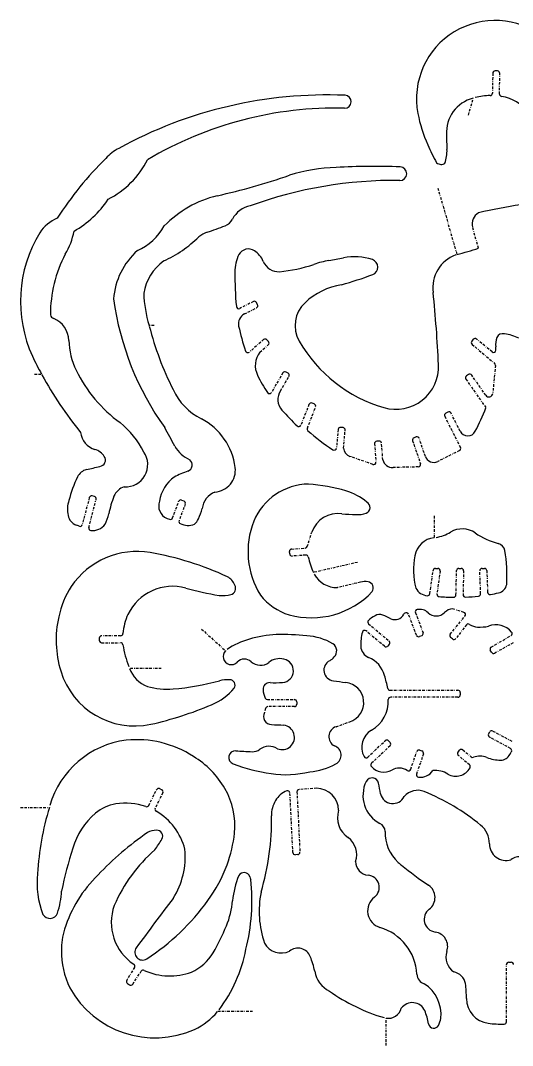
# Model space of a CAD drawing. Extents: x 0 to 243, y 0 to 201.
# Drawn here: x 0 to 96.3, y 0.7 to 201.4 of the extents above; entities that cross this region are included whole.
import ezdxf

# ---------------------------------------------------------------- set-up
doc = ezdxf.new("R2010")
doc.units = 0
doc.linetypes.add('BORDER', pattern=[1.75, 0.5, -0.25, 0.5, -0.25, 0, -0.25])
doc.layers.add('GREEN', color=3, linetype='CONTINUOUS')

msp = doc.modelspace()

# ---------------------------------------------------------------- linework, layer by layer
at = {"layer": 'GREEN', "linetype": 'BORDER'}
for p, q in [((92.451, 191.046243), (92.396, 187.145243)), ((93.371, 191.502243), (92.925, 191.506243)), ((93.771, 186.975243), (93.831, 191.028243)), ((87.727, 182.877243), (88.614, 186.156243)), ((81.71, 168.571243), (85.427, 155.557243)), ((89.677, 156.772243), (88.495, 160.893243)), ((45.595, 146.348243), (42.923, 145.000243)), ((43.843, 143.919243), (46.216, 145.115243)), ((46.419, 145.732243), (46.212, 146.141243)), ((26.16, 141.651243), (25.171, 141.651243)), ((47.592, 138.891243), (44.809, 136.463243)), ((48.539, 138.500243), (48.24, 138.845243)), ((88.647, 138.956243), (88.352, 138.606243)), ((92.304, 136.476243), (89.295, 139.011243)), ((46.874, 136.435243), (48.498, 137.852243)), ((88.407, 137.958243), (92.823, 134.236243)), ((52.394, 132.313243), (51.998, 132.548243)), ((92.984, 133.836243), (92.446, 128.344243)), ((2.755, 132.120243), (4.117, 132.120243)), ((51.373, 132.382243), (49.114, 128.532243)), ((50.904, 128.863243), (52.56, 131.683243)), ((87.198, 131.136243), (91.117, 125.538243)), ((87.69, 132.042243), (87.313, 131.780243)), ((91.085, 127.989243), (88.329, 131.927243)), ((56.474, 126.195243), (54.906, 122.143243)), ((56.161, 121.563243), (57.758, 125.699243)), ((57.495, 126.292243), (57.068, 126.458243)), ((83.665, 124.691243), (83.255, 124.489243)), ((86.057, 120.961243), (84.281, 124.489243)), ((83.048, 123.868243), (86.121, 117.768243)), ((62.187, 121.283243), (61.861, 117.649243)), ((63.14, 121.655243), (62.684, 121.697243)), ((63.245, 117.653243), (63.558, 121.158243)), ((69.304, 118.495243), (69.584, 114.921243)), ((70.182, 119.029243), (69.727, 118.992243)), ((70.937, 115.330243), (70.679, 118.605243)), ((76.751, 119.098243), (78.306, 114.571243)), ((77.473, 119.829243), (77.041, 119.682243)), ((79.263, 116.025243), (78.057, 119.544243)), ((85.914, 117.152243), (81.678, 115.013243)), ((68.972, 114.452243), (64.492, 116.025243)), ((77.878, 113.959243), (72.928, 113.844243)), ((13.469, 107.943243), (12.103, 102.653243)), ((13.381, 102.096243), (14.803, 107.598243)), ((14.476, 108.154243), (14.03, 108.269243)), ((29.771, 103.968243), (30.949, 107.179243)), ((32.246, 106.705243), (31.045, 103.430243)), ((31.542, 107.455243), (31.97, 107.299243)), ((11.486, 102.340243), (10.902, 102.574243)), ((28.681, 103.881243), (29.182, 103.697243)), ((80.978, 104.355243), (80.978, 100.104243)), ((56.134, 98.375243), (57.031, 101.153243)), ((52.698, 96.926243), (52.665, 97.381243)), ((53.093, 97.873243), (55.729, 98.057243)), ((55.858, 96.686243), (53.19, 96.498243)), ((65.946, 95.256243), (57.339, 93.296243)), ((80.141, 89.142243), (80.781, 93.701243)), ((81.236, 94.097243), (81.701, 94.097243)), ((82.156, 93.572243), (81.526, 89.083243)), ((85.247, 88.880243), (85.367, 93.646243)), ((85.827, 94.097243), (86.287, 94.097243)), ((86.747, 93.623243), (86.627, 88.940243)), ((90.077, 89.142243), (89.912, 93.618243)), ((90.372, 94.097243), (90.827, 94.097243)), ((91.287, 93.650243), (91.448, 89.423243)), ((66.553, 91.387243), (62.049, 90.334243)), ((77.519, 80.991243), (75.932, 85.127243)), ((77.321, 85.407243), (78.807, 81.483243)), ((84.139, 81.203243), (87.014, 84.745243)), ((86.788, 85.476243), (84.58, 86.143243)), ((68.158, 83.227243), (72.128, 79.892243)), ((87.285, 83.029243), (85.21, 80.347243)), ((15.428, 80.444243), (15.428, 79.984243)), ((19.601, 80.904243), (15.888, 80.904243)), ((35.438, 82.201243), (40.13, 77.974243)), ((71.24, 78.834243), (67.666, 81.838243)), ((78.54, 80.890243), (78.113, 80.724243)), ((84.557, 80.274243), (84.208, 80.554243)), ((92.143, 78.691243), (96.025, 80.936243)), ((15.888, 79.524243), (19.591, 79.524243)), ((72.183, 79.243243), (71.889, 78.889243)), ((96.43, 79.505243), (92.828, 77.486243)), ((92.198, 77.661243), (91.972, 78.066243)), ((27.559, 74.505243), (21.353, 74.505243)), ((48.337, 68.392243), (53.608, 68.392243)), ((72.349, 70.227243), (85.615, 70.241243)), ((85.615, 68.861243), (72.468, 68.861243)), ((86.075, 69.781243), (86.075, 69.321243)), ((47.973, 66.662243), (47.78, 65.880243)), ((53.608, 67.016243), (48.42, 67.012243)), ((54.068, 67.932243), (54.068, 67.476243)), ((61.778, 63.083243), (64.446, 64.063243)), ((92.474, 62.237243), (96.388, 60.130243)), ((67.983, 57.113243), (71.397, 60.337243)), ((72.05, 60.319243), (72.363, 59.988243)), ((91.632, 61.648243), (91.848, 62.053243)), ((95.915, 58.824243), (91.821, 61.023243)), ((72.344, 59.334243), (68.715, 55.907243)), ((78.149, 58.483243), (78.582, 58.332243)), ((85.652, 58.125243), (85.951, 58.479243)), ((86.595, 58.534243), (88.242, 57.182243)), ((76.392, 54.753243), (77.565, 58.194243)), ((78.872, 57.752243), (77.524, 53.791243)), ((87.901, 55.604243), (85.703, 57.476243)), ((95.813, 57.669243), (96.103, 58.194243)), ((25.107, 47.669243), (26.616, 50.742243)), ((27.227, 50.953243), (27.641, 50.751243)), ((54.119, 50.309243), (54.699, 38.510243)), ((57.96, 51.036243), (54.547, 50.792243)), ((27.853, 50.134243), (26.367, 47.117243)), ((53.323, 38.446243), (52.748, 50.111243)), ((0, 47.264243), (5.649, 47.264243)), ((54.262, 38.027243), (53.806, 38.009243)), ((95.137, 5.294243), (95.137, 16.490243)), ((95.597, 16.950243), (96.057, 16.950243)), ((22.31, 15.933243), (20.792, 13.422243)), ((21.965, 12.672243), (23.635, 15.207243)), ((20.93, 12.801243), (21.33, 12.539243)), ((45.439, 7.285243), (38.594, 7.285243)), ((71.567, 0.652243), (71.567, 5.997243))]:
    msp.add_line(p, q, dxfattribs=at)
at = {"layer": 'GREEN', "linetype": 'CONTINUOUS'}
for centre, radius, start, end in [((92.891086, 186.010049), 15.377416, -17.210065, 190.517033), ((92.920041, 191.037139), 0.46913, 89.394372, 178.88811), ((93.361897, 191.033202), 0.46913, -0.605628, 88.88811), ((59.993345, 102.296823), 84.513661, 87.598242, 118.810505), ((63.483805, 185.476062), 1.26122, -91.445036, 87.673649), ((92.019577, 175.68728), 11.008251, 90.414184, 105.768885), ((91.944602, 187.14662), 0.4514, -90.584107, -0.174766), ((94.230815, 186.96991), 0.459846, 179.335578, 261.393495), ((90.244238, 179.499367), 6.853588, 103.760642, 183.958455), ((92.978171, 178.671546), 7.93253, -8.527754, 81.41727), ((61.7336, 112.022516), 72.213175, 88.636449, 120.681247), ((109.735456, 189.909201), 32.659338, -168.151153, -156.836115), ((135.546527, 178.984458), 52.139543, 179.954083, 183.134744), ((112.250265, 190.953169), 35.382082, -156.883764, -150.464727), ((23.056703, 168.691511), 8.545049, 116.342177, 138.135398), ((77.101213, 175.771148), 6.394048, -21.312118, 3.246392), ((65.92729, 124.76772), 69.905701, 134.772678, 147.159007), ((8.910656, 182.342765), 17.964031, -62.688696, -27.215064), ((69.358481, 30.736874), 142.073784, 88.001527, 93.051254), ((74.266756, 171.390499), 1.334545, -91.19172, 88.014209), ((82.50364, 175.067174), 1.870192, -123.699059, -96.004681), ((82.43794, 174.093054), 0.895291, -98.345249, -46.165408), ((8.496365, 300.158502), 136.432667, -77.302828, -71.110778), ((62.480148, 140.633865), 31.982696, 91.225718, 107.871866), ((73.096224, 88.147621), 81.916594, 89.20067, 110.081227), ((43.72449, 145.880519), 21.820361, 103.896288, 135.552877), ((0.919104, 177.057371), 19.429851, -60.543426, -33.330688), ((45.869051, 160.273876), 4.893662, 100.586366, 153.200982), ((112.174606, 68.405974), 97.928245, 93.503065, 103.273091), ((10.05612, 155.738123), 7.507129, 112.411358, 146.959551), ((90.842274, 161.565165), 2.441552, 118.1339, 195.974113), ((18.201655, 166.689627), 11.379102, -65.668613, -29.07306), ((11.888954, 234.701414), 78.730007, -71.769419, -69.02515), ((39.111886, 163.687171), 2.676666, -69.002691, -26.801904), ((25.988025, 146.362803), 25.987509, 148.783995, 204.380645), ((-2.417266, 162.475699), 13.101289, -31.495137, -10.272963), ((17.99434, 176.293507), 24.184926, -65.465278, -45.57561), ((38.060764, 155.332262), 4.842947, 108.56331, 130.383736), ((44.61471, 154.534157), 2.116421, 56.462356, 151.092065), ((35.872201, 336.937701), 188.028053, -74.719187, -73.372216), ((31.169784, 143.888832), 25.305169, 152.352401, 180.316059), ((32.188052, 145.842808), 14.008975, 131.584285, 175.839191), ((49.337894, 152.254296), 7.358794, 153.330489, 180.895841), ((43.223203, 152.395182), 4.668144, 22.628123, 56.731134), ((39.255935, 274.076181), 121.5424, -79.989254, -78.632065), ((65.382028, 144.06407), 11.068773, 71.473802, 101.300761), ((87.520967, 149.077876), 6.807097, 109.88183, 188.053284), ((33.832504, 146.332536), 9.846055, 126.058557, 170.307373), ((50.545454, 155.451869), 3.26651, -157.298846, -86.866682), ((47.823511, 182.072435), 30.022629, -84.456001, -71.326503), ((63.82079, 134.806967), 19.876651, 99.956816, 108.736758), ((68.399326, 153.085289), 1.556346, -69.317908, 71.273206), ((106.378882, 151.37315), 64.403439, 179.318438, 185.349967), ((39.739398, 230.89123), 84.472856, -74.132098, -69.770165), ((65.163699, 135.912173), 13.921054, 99.625475, 132.795291), ((74.426348, 154.593917), 56.740007, -172.16517, -144.512918), ((48.885285, 148.812332), 24.77193, -178.098216, -163.197068), ((-175.964871, 121.788578), 258.093025, 2.712405, 5.856622), ((42.716085, 145.413678), 0.462323, -174.360168, -63.412995), ((45.796981, 145.927245), 0.466943, 27.277201, 115.630178), ((46.007111, 145.525864), 0.4607, -63.036904, 26.61332), ((59.845335, 141.654245), 6.094407, 132.781332, 209.954403), ((6.829471, 143.980803), 0.991879, -166.499371, -109.400427), ((4.677086, 138.614111), 4.791445, 1.448646, 67.63833), ((44.790565, 142.002818), 2.137888, 116.309816, 192.331272), ((84.945271, 156.854757), 61.669708, -165.600114, -153.265528), ((82.630679, 150.064351), 40.827167, -167.957439, -160.827617), ((22.705876, 138.927056), 13.240266, -179.169921, -152.845165), ((47.892415, 138.535998), 0.465239, 41.659308, 130.219728), ((79.043355, 152.692743), 28.239662, -150.089761, -106.235373), ((88.708574, 138.310173), 0.463467, 140.296549, 229.406331), ((88.998931, 138.654669), 0.463467, 50.296549, 139.406331), ((98.010985, 137.824876), 4.99823, 162.927761, 184.172095), ((94.406251, 138.778094), 1.280963, 73.968925, 156.335705), ((93.858675, 132.101673), 7.958772, 62.236942, 83.497346), ((44.504154, 136.811813), 0.463068, -160.369388, -48.828288), ((48.195096, 138.196705), 0.4587, -48.673091, 41.432351), ((92.597208, 136.831755), 0.460825, -129.514071, -0.685322), ((88.361506, 136.907875), 4.697203, -0.995792, 6.765604), ((69.178296, 167.63691), 74.12426, -154.422599, -151.370073), ((50.101551, 133.824339), 4.151374, 141.029125, 207.192416), ((35.270745, 144.56181), 27.001497, -154.375045, -125.703288), ((51.764973, 132.166023), 0.447654, 58.630674, 151.118014), ((73.485496, 133.60869), 8.362769, -106.231096, 2.697344), ((92.526711, 133.884585), 0.459837, -6.034618, 49.884189), ((70.288176, 168.246082), 75.392485, -151.241417, -140.932678), ((71.011933, 143.57435), 27.22057, -154.666975, -146.408909), ((52.170103, 131.917378), 0.454796, -30.984992, 60.507928), ((87.579461, 131.400393), 0.463991, 125.049265, 214.701391), ((87.952, 131.665243), 0.4591, 34.797763, 124.797763), ((40.841684, 134.178861), 12.086867, -155.216934, -116.746835), ((48.719923, 128.763962), 0.457154, -146.89009, -30.455754), ((53.440572, 127.148272), 3.061914, 145.937454, 222.663402), ((56.901985, 126.030907), 0.458451, 68.769384, 158.994399), ((91.701015, 128.413966), 0.748241, -145.414932, -5.346747), ((136.052958, 203.430791), 115.506695, -137.282742, -135.159035), ((57.332378, 125.865298), 0.456868, -21.313059, 69.148358), ((83.471553, 124.072059), 0.47004, 117.433028, 205.697074), ((83.872, 124.282243), 0.458399, 26.844541, 116.844541), ((48.512043, 142.024022), 45.683294, -27.488098, -21.153702), ((8.477664, 109.041656), 17.508976, 26.58091, 50.930149), ((29.588233, 112.27381), 12.540487, 7.19398, 62.380362), ((15.764037, 121.234779), 4.04252, -172.844651, -107.20937), ((-401.136706, -116.051818), 490.771821, 28.487512, 28.970126), ((54.475243, 122.312488), 0.462812, -134.474599, -21.449929), ((56.576027, 121.394439), 0.448042, 157.866935, 228.815983), ((84.79507, 153.002788), 42.820206, -131.751578, -123.520886), ((62.641071, 121.243458), 0.455811, 84.595831, 174.992628), ((63.104819, 121.201375), 0.455229, -5.43683, 85.567607), ((87.553358, 121.708987), 1.672785, -153.448267, -27.43585), ((69.764, 118.532243), 0.461486, 94.598673, 184.598673), ((70.217356, 118.567402), 0.463193, 4.686095, 94.377675), ((77.188, 119.245243), 0.461062, 108.592138, 198.592138), ((77.626485, 119.402908), 0.453121, 18.174569, 109.799412), ((13.518363, 114.004716), 3.528273, 35.015712, 72.692904), ((20.554435, 114.401311), 4.353493, -93.11322, 34.645238), ((35.71362, 121.102152), 6.300274, -150.818126, -114.259765), ((61.401291, 117.690042), 0.461516, -123.286299, -5.071717), ((65.106909, 117.787827), 1.866766, -175.865674, -109.232225), ((85.716053, 117.561541), 0.454651, -64.190393, 27.041684), ((15.375709, 115.315329), 1.255108, -82.75473, 34.667034), ((32.339391, 114.351785), 1.27677, -70.908188, 52.025531), ((69.128009, 114.882466), 0.457637, -109.931835, 4.860605), ((72.882099, 115.859552), 2.015831, -164.777036, -88.695238), ((77.863501, 114.425043), 0.466026, -88.217086, 18.283328), ((80.923862, 116.601128), 1.75787, -160.876572, -64.595438), ((13.691875, 110.731663), 2.833699, 106.459108, 153.314815), ((3.043168, 161.328565), 48.881182, -78.37977, -75.194736), ((38.631821, 96.171898), 17.961291, 109.091781, 118.334731), ((37.78812, 113.312961), 4.275021, -86.219376, 7.138943), ((34.442817, 100.809257), 25.834421, 154.320539, 165.186941), ((34.135049, 106.269514), 6.989208, 125.192414, 171.759696), ((56.561597, 98.785522), 11.822147, 90.889834, 157.302715), ((53.920379, 76.776277), 33.919117, 73.208967, 85.844973), ((21.206226, 107.04084), 3.141583, 106.423337, 158.166214), ((39.504175, 105.354365), 3.961591, 111.224295, 173.013386), ((60.304063, 97.884969), 11.866276, 50.743259, 73.274601), ((14.95332, 105.653245), 5.762015, 162.204419, 192.132309), ((13.915328, 107.820876), 0.462798, 75.653843, 164.668342), ((14.363997, 107.714211), 0.454062, -14.797424, 75.719506), ((38.503628, 100.388721), 21.673748, 158.84887, 168.32872), ((29.703392, 106.333159), 2.656535, 159.321535, 247.364987), ((31.38333, 107.021107), 0.462223, 69.923438, 159.993926), ((31.811432, 106.864444), 0.462811, -20.119964, 69.963505), ((67.230209, 106.019372), 1.20428, -68.068729, 61.057373), ((11.857851, 104.987643), 2.595795, -167.871264, -111.606539), ((9.946112, 106.277855), 7.48468, -28.206263, -11.59694), ((26.235942, 108.11695), 9.610598, -26.763296, -13.727925), ((62.085547, 99.520599), 5.311683, 80.819509, 162.09929), ((68.716103, 210.117895), 105.512257, -93.141943, -91.647277), ((66.203008, 108.552617), 3.93786, -97.588264, -67.971059), ((11.656611, 102.768555), 0.461042, -111.719083, -14.484161), ((14.157254, 104.411488), 2.912057, -97.780977, -35.023013), ((29.337781, 104.134239), 0.463933, -109.620207, -20.965299), ((31.475304, 103.274206), 0.457722, 160.068338, 244.74248), ((32.815281, 106.088393), 3.574638, -115.435368, -69.724784), ((32.104617, 104.94959), 2.950157, -48.641175, -23.161053), ((60.791648, 97.40658), 16.260676, 158.57154, 211.794529), ((13.821108, 101.978189), 0.455666, 164.984522, 262.673523), ((79.993875, 108.281555), 8.234088, -80.548615, -59.330179), ((86.474613, 97.34404), 4.479262, 55.448684, 120.607178), ((97.071959, 112.735752), 14.20786, -124.546686, -104.448333), ((55.698758, 98.51266), 0.45642, -86.200826, -17.522218), ((81.507475, 95.743949), 4.392323, 96.923584, 169.196622), ((93.09094, 97.283166), 1.749298, 9.744472, 75.56527), ((22.810201, 81.842154), 15.546853, 80.354883, 145.935967), ((15.472888, 38.977065), 59.035372, 64.908208, 80.304648), ((53.125, 97.413243), 0.461112, 93.979382, 183.979382), ((53.158, 96.958243), 0.461112, -176.020618, -86.020618), ((55.890371, 96.22648), 0.460901, 12.119009, 94.027401), ((91.337959, 93.808475), 14.411477, 168.963838, 194.364062), ((66.949302, 92.725974), 28.285179, -3.589224, 9.879897), ((71.261836, 99.564613), 15.268852, -167.743622, -155.761667), ((39.146752, 89.785795), 2.984024, 19.649998, 62.859211), ((61.924455, 95.360104), 5.027404, -151.435253, -88.580454), ((81.236998, 93.636701), 0.460543, 90.124179, 171.943858), ((81.701252, 93.637794), 0.459449, -8.202622, 90.031388), ((85.826847, 93.637309), 0.459934, 89.980989, 178.886968), ((86.286852, 93.636892), 0.460351, -1.699042, 89.981524), ((90.373074, 93.635834), 0.46141, 90.1334, 182.184963), ((90.826868, 93.636918), 0.460325, 1.65873, 89.983594), ((24.97948, 80.864308), 17.896203, 147.232693, 167.852327), ((29.789859, 80.850967), 9.730831, 74.819391, 154.173084), ((40.849652, 90.177331), 1.26517, -74.488423, 28.924676), ((67.463874, 87.764879), 3.735132, 81.220118, 104.114862), ((67.844932, 90.246359), 1.224567, -35.328147, 81.118265), ((93.157912, 91.2954), 2.049513, -78.057995, -9.553563), ((50.454736, 156.607715), 68.793837, -105.268828, -99.679473), ((39.632016, 94.534911), 5.789673, -97.383353, -74.410007), ((55.820657, 95.771149), 11.241341, -141.928523, -106.66988), ((56.933975, 100.831825), 16.413217, -105.325224, -43.478198), ((79.81948, 91.488774), 2.746283, -152.795051, -93.370915), ((79.686763, 89.204875), 0.458535, -93.5964, -7.85063), ((81.977703, 89.018339), 0.456342, 171.823269, 265.764586), ((85.419893, 132.064162), 43.639566, -94.568451, -90.836227), ((84.788648, 88.88762), 0.458412, -90.705896, -0.922071), ((87.087773, 88.931561), 0.460854, 178.920551, 272.764497), ((85.253207, 129.082149), 40.653332, -87.382173, -83.765608), ((89.614636, 89.128716), 0.462562, -83.375216, 1.675702), ((91.908912, 89.441698), 0.461282, -177.707132, -80.883366), ((86.381797, 122.823524), 34.297578, -80.602509, -77.881557), ((27.591236, 80.070751), 20.617708, 167.223739, 197.138007), ((31.576069, 80.350185), 11.561429, 155.795858, 175.152142), ((71.255553, 80.850551), 4.368356, 114.731209, 135.759245), ((70.303466, 83.353196), 1.706694, 69.541676, 120.86122), ((65.190542, 70.071284), 15.938659, 62.626354, 69.009421), ((73.323126, 85.951237), 1.90412, -114.980406, -26.580047), ((75.628629, 84.77857), 0.682637, 123.586236, 151.981484), ((75.501469, 84.958556), 0.462398, 21.395783, 122.797666), ((77.756172, 85.568868), 0.464217, 101.200652, 200.375243), ((78.120227, 83.655865), 2.411542, 46.572769, 100.856825), ((81.370895, 87.093457), 2.31962, -133.369883, -44.512867), ((84.732841, 83.665182), 2.482769, 93.529408, 133.462334), ((86.656106, 85.03503), 0.460505, -38.997117, 73.356729), ((68.45344, 83.577595), 0.458292, 135.600509, 229.860227), ((87.648005, 82.744267), 0.461502, 56.756453, 141.866397), ((89.702797, 85.91431), 3.316248, -122.910202, -94.025414), ((89.858661, 93.342688), 10.743478, -92.073213, -80.574864), ((93.13007, 79.131764), 3.916167, 39.56622, 112.712654), ((15.888, 80.444243), 0.46, 90, 180), ((19.598682, 81.362947), 0.45871, -89.710445, -4.464165), ((51.599585, 57.67274), 23.538775, 93.745305, 106.779992), ((50.100875, 14.683395), 66.477859, 84.872636, 90.033505), ((55.246945, 69.054435), 11.867469, 60.031661, 86.158624), ((76.210486, 79.156953), 9.602322, 165.24062, 181.818468), ((67.371431, 81.481318), 0.462781, 50.467245, 164.724459), ((77.946918, 81.148999), 0.456071, -159.763134, -68.644219), ((78.372359, 81.322333), 0.463471, -68.794867, 20.315274), ((84.498, 80.913243), 0.461499, 141.068742, 231.068742), ((84.848256, 80.626011), 0.456695, -129.623953, -37.618627), ((95.799792, 81.332857), 0.456094, -60.410915, 40.035141), ((15.888, 79.984243), 0.46, 180, 270), ((19.589599, 79.060441), 0.463804, 9.531551, 89.826967), ((41.023257, 82.549296), 21.251952, -170.761036, -158.82653), ((48.128478, 67.253148), 13.375819, 104.391362, 125.11734), ((60.201011, 77.939159), 1.702265, -43.879585, 55.098134), ((69.08371, 78.926476), 2.471825, -178.279043, -112.34412), ((71.537689, 79.178114), 0.454825, -130.88272, -39.429279), ((71.839129, 79.540932), 0.454825, -40.88272, 50.570721), ((92.375671, 78.291691), 0.46236, 120.213512, 209.183187), ((41.27069, 76.842204), 1.607073, 135.218099, 316.16853), ((43.840667, 74.380236), 1.951872, 47.193985, 136.27996), ((50.764044, 72.895413), 3.518742, 76.591718, 127.972937), ((51.109787, 74.054315), 2.312243, -85.18187, 78.266619), ((59.351568, 78.325166), 2.600709, -63.130115, -37.021468), ((66.107743, 71.665704), 5.375163, 15.556301, 67.738956), ((92.602042, 77.894295), 0.466437, -150.023558, -61.024664), ((26.755844, 76.384258), 5.720264, -160.82322, -109.323504), ((46.967598, 77.771103), 2.660693, -132.589441, -52.182447), ((61.462742, 74.158204), 2.070548, 116.867572, 263.935688), ((22.365009, 78.337301), 15.113183, -163.303461, -77.857398), ((40.697257, 65.337609), 6.960371, 87.886083, 104.63199), ((40.91189, 71.210467), 1.083594, -31.378998, 87.772856), ((34.085332, 62.713472), 38.625383, 11.774289, 15.610227), ((28.617824, 83.479841), 13.045639, -106.727618, -84.500852), ((26.202665, 118.425051), 48.07075, -85.627024, -74.636031), ((32.829279, 78.220506), 11.768964, -67.035849, -40.059252), ((48.786032, 70.408384), 1.306282, 87.324853, 182.507125), ((51.788172, 70.556911), 4.312079, -177.266193, -153.683546), ((49.797433, 90.196877), 18.508054, -92.943571, -85.330923), ((71.760386, 135.032759), 63.806126, -99.486651, -97.28179), ((63.254993, 67.821247), 3.94222, -72.415273, 83.913294), ((72.34842, 70.686893), 0.45965, -168.498701, -89.927749), ((48.3231, 68.834724), 0.442699, -154.658475, -88.200657), ((53.608, 67.932243), 0.46, 0, 90), ((65.301958, 68.166014), 6.70969, -59.424485, 1.889475), ((72.468148, 68.400892), 0.460351, 90.018476, 181.699042), ((85.615, 69.781243), 0.46, 0, 90), ((85.615, 69.321243), 0.46, -90, 0), ((10.059088, 132.047252), 70.213809, -77.259283, -67.064529), ((48.420273, 66.551453), 0.46079, 90.033884, 166.087845), ((53.608, 67.476243), 0.46, -90, 0), ((49.157279, 65.093246), 1.586273, 150.255732, 268.942383), ((55.450608, 179.659684), 116.324396, -93.115747, -91.929497), ((51.209477, 61.005885), 2.417241, -112.536925, 82.284545), ((62.407518, 61.141981), 2.040782, 107.966991, 242.049945), ((70.629653, 59.062735), 3.83817, 119.923627, 208.637258), ((92.250703, 61.840058), 0.455651, 60.655355, 152.103904), ((22.922323, 42.713513), 17.862883, 97.130527, 164.016509), ((22.78449, 40.381119), 20.164635, 56.758909, 95.919184), ((71.714453, 60.000053), 0.463113, 43.568949, 133.273125), ((92.039701, 61.430455), 0.462225, 151.889478, 241.761155), ((42.06235, 57.052791), 1.304532, 86.763528, 250.877516), ((64.372617, 436.275601), 378.573988, -93.367368, -92.881428), ((45.350606, 60.69201), 2.511782, -90.196314, -53.717387), ((48.636949, 56.218663), 3.038974, 57.204184, 126.319576), ((60.843643, 57.52244), 1.915634, -62.371276, 71.51523), ((72.025742, 59.670765), 0.463179, -46.5978, 43.269623), ((78.000685, 58.04839), 0.45945, 71.167017, 161.491194), ((78.436535, 57.89701), 0.458898, -18.38906, 71.519163), ((86.300861, 58.180513), 0.460046, 50.255299, 139.507557), ((95.695036, 58.415552), 0.464126, -28.478578, 61.710121), ((24.856415, 42.2016), 17.521705, 30.036974, 59.162986), ((67.66351, 57.440699), 0.457495, -151.619837, -45.705479), ((86.002, 57.826243), 0.460327, 139.493208, 229.493208), ((88.533624, 57.539775), 0.461382, -129.202648, -71.109643), ((89.907563, 53.534632), 3.772868, 68.6358, 108.939577), ((94.162514, 64.965488), 8.424971, -109.992796, -91.159698), ((94.007507, 58.551868), 2.009685, -90.442098, -26.051941), ((54.23514, 89.134867), 35.6178, -110.717444, -98.378835), ((51.918633, 72.969205), 19.287236, -98.568483, -75.87333), ((55.978987, 65.51913), 11.272471, -86.709553, -59.312222), ((69.021512, 55.576088), 0.451236, 132.786898, 222.155562), ((71.106677, 57.388607), 3.21397, -138.838949, -60.32189), ((74.135196, 52.085511), 2.892975, 57.090235, 119.787737), ((75.959081, 54.892894), 0.454886, -123.653026, -17.878692), ((78.215225, 56.258936), 3.089316, -95.576898, -35.220691), ((81.192364, 49.658585), 4.839938, 59.277422, 95.374858), ((85.242994, 56.547193), 3.151472, -120.047407, -28.711176), ((87.604445, 55.253852), 0.459042, -28.723662, 49.756917), ((73.288432, 49.637521), 6.245458, 154.001092, 242.193421), ((68.814098, 51.765185), 1.292174, 12.426465, 151.82815), ((77.962806, 53.644469), 0.462702, 161.505661, 264.069685), ((27.026222, 50.544495), 0.455397, 63.839621, 154.263602), ((27.438392, 50.336706), 0.461401, -26.02737, 63.952613), ((27.438784, 43.68045), 14.545896, -5.769326, 30.085753), ((53.569582, 46.661371), 4.11889, 110.427494, 151.729147), ((52.288397, 50.088468), 0.460167, 2.836843, 109.868923), ((54.578553, 50.333151), 0.460174, 93.931701, 182.978173), ((57.840639, 46.602245), 4.435604, 1.356407, 88.457998), ((35.154418, 44.436106), 35.740529, 8.823267, 12.289038), ((77.754113, 47.196835), 3.435589, 67.821944, 140.346281), ((62.114098, 9.364304), 44.373436, 50.928863, 67.561588), ((54.337917, 45.833035), 5.200777, 147.697904, 182.477253), ((72.892074, 50.544103), 2.499692, -165.500306, -27.516297), ((56.662864, 31.539798), 53.382324, 162.86868, 177.01437), ((20.056593, 39.681236), 8.412409, 99.542438, 129.779864), ((20.542654, 36.13769), 11.987988, 70.516865, 99.02574), ((24.692854, 47.876976), 0.463325, -109.132154, -26.638089), ((26.784248, 46.914989), 0.463683, 154.139003, 239.799186), ((20.653808, 36.220912), 11.862948, 13.927457, 60.191006), ((66.697025, 45.25692), 4.653788, 161.841699, 236.700155), ((23.99838, 35.299447), 14.303743, 130.683795, 163.865982), ((3.768925, 44.564643), 45.385075, -8.11095, 1.317595), ((61.130577, -9.791543), 63.522198, 124.8512, 136.340638), ((26.56499, 39.343254), 3.459868, 88.708031, 120.077579), ((26.68349, 41.651296), 1.151659, -29.382836, 92.014796), ((14.036048, 45.600052), 28.079344, -19.874339, -6.917358), ((69.478313, 42.403158), 1.930917, 5.291817, 62.329635), ((79.090147, 42.234312), 7.69697, 177.416591, 228.1014), ((87.017106, 40.158011), 4.770912, 0.158903, 50.028047), ((14.422481, 48.390691), 15.142735, -38.489719, -28.840506), ((61.586023, 38.004168), 4.224132, -18.537032, 52.764733), ((95.083017, 40.18592), 3.29505, -179.744786, -73.642528), ((90.001055, 13.551132), 83.789219, 162.1216, 168.05218), ((46.920596, 15.593149), 31.185608, 131.454356, 156.392049), ((17.066031, 37.571044), 15.176795, -32.295733, 5.69182), ((-8.651366, 46.562625), 57.963457, -15.930588, -8.333963), ((53.783, 38.469243), 0.460575, -177.137595, -87.137595), ((54.239, 38.487243), 0.460575, -87.137595, 2.862405), ((68.327996, 36.730234), 2.737865, -178.556048, -95.97498), ((113.118882, 80.290523), 58.748209, -131.814776, -131.020148), ((97.73327, 34.879213), 2.750885, 33.318225, 128.761401), ((20.400026, 32.448014), 17.149529, 173.73248, 200.985436), ((14.991596, 45.264921), 27.066779, -36.760459, -19.894823), ((43.769574, 33.334107), 1.176315, 17.572071, 149.888683), ((122.554989, 95.494652), 76.466035, -128.877035, -123.908515), ((33.019679, 15.718956), 25.591185, 134.210613, 162.514391), ((57.030933, 27.746296), 15.558115, 156.603714, 175.351219), ((5.830014, 29.02969), 39.477149, -13.985132, 6.026367), ((48.822626, 34.905257), 4.115383, -162.81366, -155.126229), ((67.838432, 31.614438), 2.401534, -52.811891, 85.113492), ((-6.089688, 31.309185), 14.122698, -19.511571, -1.671485), ((65.781991, 26.934237), 19.062295, 168.74958, 199.034709), ((78.246538, 29.641534), 2.905907, -52.463763, 55.39136), ((463.388451, -302.26592), 545.857258, 142.575202, 143.842552), ((0.496665, 54.966698), 44.494695, -57.035633, -35.598529), ((26.180145, 30.249978), 15.394099, -23.513609, -4.630415), ((71.331642, 27.010437), 3.377682, 127.189313, 253.476501), ((5.738075, 27.112411), 1.572453, -149.157383, -19.317351), ((27.651751, 24.770235), 9.878513, 160.410802, 236.274107), ((81.543226, 25.350508), 2.505291, 127.531752, 261.894755), ((6.39739, 37.275029), 36.365919, -30.550642, -21.227002), ((23.255454, 19.164887), 15.246839, 163.840603, 179.592809), ((67.462318, 14.027298), 10.169778, 3.223995, 73.38063), ((80.789116, 20.062919), 2.835802, -20.576764, 81.873146), ((51.050487, 22.509594), 3.745219, -151.407928, -64.463468), ((24.696111, 19.154128), 16.687536, 179.591021, 205.594055), ((23.887562, 18.905537), 1.511663, 144.038763, 302.825141), ((29.386854, 23.922761), 9.782677, -65.214307, -31.644937), ((16.09947, 24.866373), 28.548496, -37.081003, -10.856551), ((54.315344, 17.127229), 2.595322, 21.140371, 129.486147), ((86.838682, 18.003238), 3.557224, 162.612659, 235.854022), ((21.906979, 16.167402), 0.466108, -30.157046, 56.092367), ((40.583779, 11.660851), 17.374835, 11.790927, 21.622306), ((95.597, 16.490243), 0.46, 90, 180), ((96.057, 16.490243), 0.46, 0, 90), ((24.017363, 14.959161), 0.455791, 64.998377, 147.023978), ((29.242446, 26.235106), 11.971938, -114.856905, -69.229507), ((62.789294, 16.046052), 5.263913, -170.874881, -116.009048), ((79.752342, 14.728013), 2.140219, -176.550606, -108.987392), ((84.168193, 12.065922), 3.068222, 13.8663, 77.313979), ((21.184983, 13.183739), 0.459696, 148.746217, 236.311398), ((21.581846, 12.919202), 0.455846, -123.537426, -32.803515), ((75.26407, 6.749453), 7.059622, -6.377798, 57.511566), ((51.921959, 9.506155), 35.378823, 0.575072, 5.344119), ((26.308235, 21.2145), 19.066966, -150.912667, -65.909409), ((81.290591, 40.481965), 35.829272, -125.50673, -106.359167), ((76.714627, 6.355845), 2.687585, 24.919467, 143.903101), ((92.204216, 9.860193), 4.905216, 179.987739, 262.653644), ((27.692778, 16.748842), 14.43594, -63.690821, -40.961992), ((71.945167, 8.668996), 2.698384, -98.056279, -15.690503), ((64.858922, 2.005883), 15.308441, 10.784165, 20.985188), ((80.912635, 5.063042), 1.033773, -169.251395, -26.967396), ((77.273454, 6.835878), 5.081683, -26.175402, -9.865047), ((94.783706, 36.814055), 31.97999, -95.754849, -90.191177), ((94.677, 5.294243), 0.46, -90, 0)]:
    msp.add_arc(centre, radius, start, end, dxfattribs=at)

doc.saveas('drawing.dxf')
